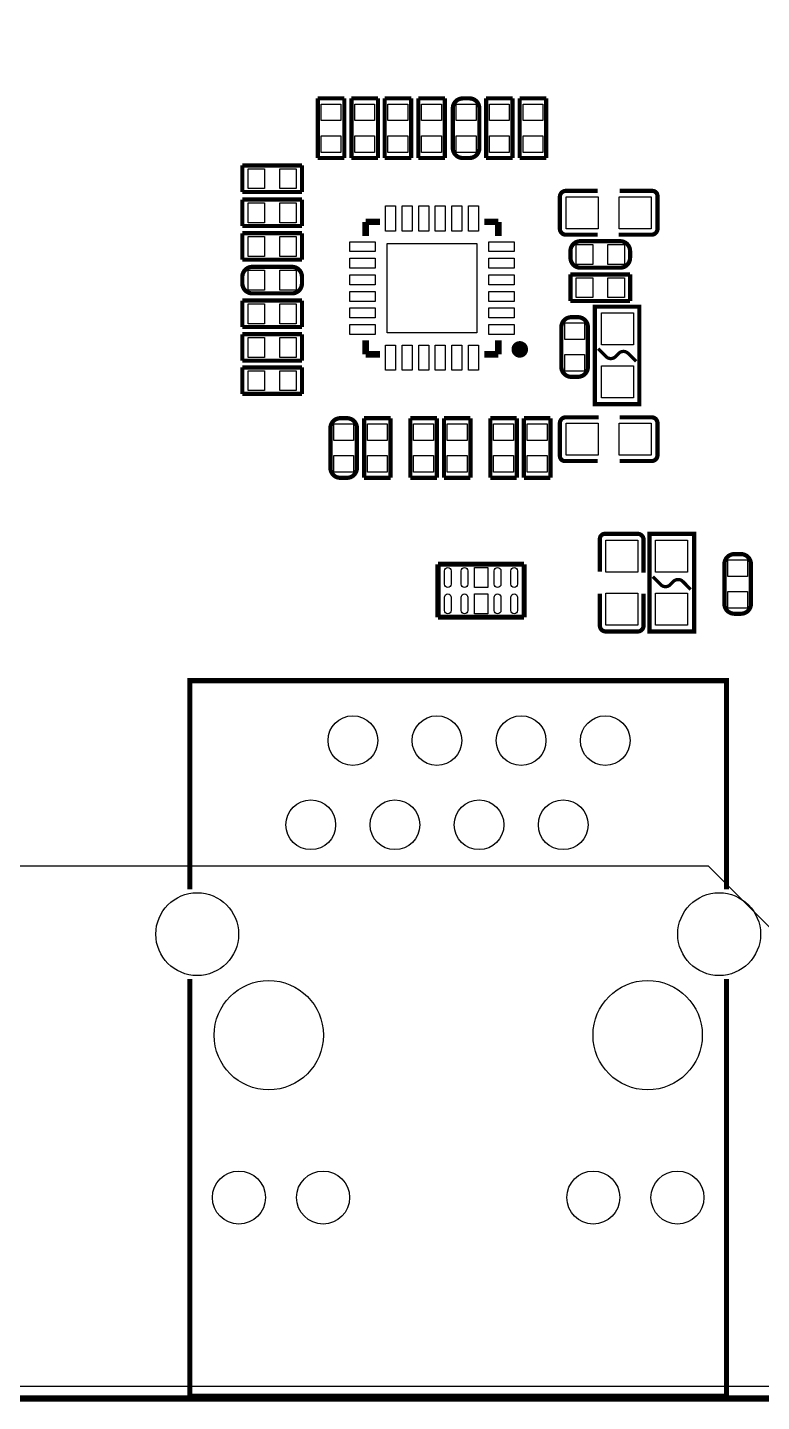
# Model space of a CAD drawing. Extents: x -114 to 119, y -60 to 69.
# Drawn here: x -15.34 to 6.82, y -50.08 to -8.61 of the extents above; entities that cross this region are included whole.
import ezdxf

# ---------------------------------------------------------------- set-up
doc = ezdxf.new("R2010")
doc.units = 0
doc.header["$MEASUREMENT"] = 0
doc.layers.add('ETCH_BOTTOM', color=253, linetype='CONTINUOUS')

msp = doc.modelspace()

# ---------------------------------------------------------------- linework, layer by layer
at = {"layer": 'ETCH_BOTTOM'}
for points in [[(-89.999998, 47.079103, 0.1524, 0.1524, 0), (-89.999998, -47.9679, 0.1524, 0.1524, 0.414214), (-87.967998, -49.9999, 0.1524, 0.1524, 0), (87.967998, -49.9999, 0.1524, 0.1524, 0.414214), (89.999998, -47.9679, 0.1524, 0.1524, 0), (89.999998, 47.968103, 0.1524, 0.1524, 0.414214), (87.967998, 50.000103, 0.1524, 0.1524, 0), (-87.967998, 50.000103, 0.1524, 0.1524, 0.414214), (-89.999998, 47.968103, 0.1524, 0.1524, 0), (-89.999998, 47.079103, 0.1524, 0.1524, 0)], [(-6.579819, -12.545797, 0.127, 0.127, 0), (-6.579819, -10.746003, 0.127, 0.127, 0)], [(-6.579819, -10.746003, 0.127, 0.127, 0), (-5.779821, -10.746003, 0.127, 0.127, 0)], [(-5.779821, -10.746003, 0.127, 0.127, 0), (-5.779821, -12.545797, 0.127, 0.127, 0)], [(-5.563819, -12.545797, 0.127, 0.127, 0), (-5.563819, -10.746003, 0.127, 0.127, 0)], [(-5.563819, -10.746003, 0.127, 0.127, 0), (-4.763821, -10.746003, 0.127, 0.127, 0)], [(-4.763821, -10.746003, 0.127, 0.127, 0), (-4.763821, -12.545797, 0.127, 0.127, 0)], [(-4.560519, -12.545797, 0.127, 0.127, 0), (-4.560519, -10.746003, 0.127, 0.127, 0)], [(-4.560519, -10.746003, 0.127, 0.127, 0), (-3.760521, -10.746003, 0.127, 0.127, 0)], [(-3.760521, -10.746003, 0.127, 0.127, 0), (-3.760521, -12.545797, 0.127, 0.127, 0)], [(-3.544519, -12.545797, 0.127, 0.127, 0), (-3.544519, -10.746003, 0.127, 0.127, 0)], [(-3.544519, -10.746003, 0.127, 0.127, 0), (-2.744521, -10.746003, 0.127, 0.127, 0)], [(-2.744521, -10.746003, 0.127, 0.127, 0), (-2.744521, -12.545797, 0.127, 0.127, 0)], [(-2.20312, -10.746003, 0.127, 0.127, 0), (-2.00312, -10.746003, 0.127, 0.127, -0.414215), (-1.703121, -11.046003, 0.127, 0.127, 0), (-1.703121, -12.245797, 0.127, 0.127, -0.414215), (-2.00312, -12.545797, 0.127, 0.127, 0), (-2.20312, -12.545797, 0.127, 0.127, -0.414215), (-2.503119, -12.245797, 0.127, 0.127, 0), (-2.503119, -11.046003, 0.127, 0.127, -0.414215), (-2.20312, -10.746003, 0.127, 0.127, 0)], [(-1.499819, -12.545797, 0.127, 0.127, 0), (-1.499819, -10.746003, 0.127, 0.127, 0)], [(-1.499819, -10.746003, 0.127, 0.127, 0), (-0.699821, -10.746003, 0.127, 0.127, 0)], [(-0.699821, -10.746003, 0.127, 0.127, 0), (-0.699821, -12.545797, 0.127, 0.127, 0)], [(-0.483819, -12.545797, 0.127, 0.127, 0), (-0.483819, -10.746003, 0.127, 0.127, 0)], [(-0.483819, -10.746003, 0.127, 0.127, 0), (0.316179, -10.746003, 0.127, 0.127, 0)], [(0.316179, -10.746003, 0.127, 0.127, 0), (0.316179, -12.545797, 0.127, 0.127, 0)], [(-8.857717, -12.769901, 0.127, 0.127, 0), (-7.057923, -12.769901, 0.127, 0.127, 0)], [(-8.857717, -13.569899, 0.127, 0.127, 0), (-8.857717, -12.769901, 0.127, 0.127, 0)], [(-7.057923, -12.769901, 0.127, 0.127, 0), (-7.057923, -13.569899, 0.127, 0.127, 0)], [(-5.779821, -12.545797, 0.127, 0.127, 0), (-6.579819, -12.545797, 0.127, 0.127, 0)], [(-4.763821, -12.545797, 0.127, 0.127, 0), (-5.563819, -12.545797, 0.127, 0.127, 0)], [(-3.760521, -12.545797, 0.127, 0.127, 0), (-4.560519, -12.545797, 0.127, 0.127, 0)], [(-2.744521, -12.545797, 0.127, 0.127, 0), (-3.544519, -12.545797, 0.127, 0.127, 0)], [(-0.699821, -12.545797, 0.127, 0.127, 0), (-1.499819, -12.545797, 0.127, 0.127, 0)], [(0.316179, -12.545797, 0.127, 0.127, 0), (-0.483819, -12.545797, 0.127, 0.127, 0)], [(-7.057923, -13.569899, 0.127, 0.127, 0), (-8.857717, -13.569899, 0.127, 0.127, 0)], [(1.87198, -13.5382, 0.127, 0.127, 0), (0.90678, -13.5382, 0.127, 0.127, 0.414214), (0.72898, -13.716, 0.127, 0.127, 0), (0.72898, -14.6812, 0.127, 0.127, 0.414214), (0.90678, -14.859, 0.127, 0.127, 0), (1.87198, -14.859, 0.127, 0.127, 0)], [(2.50698, -14.859, 0.127, 0.127, 0), (3.49758, -14.859, 0.127, 0.127, 0.414214), (3.67538, -14.6812, 0.127, 0.127, 0), (3.67538, -13.6906, 0.127, 0.127, 0.414214), (3.52298, -13.5382, 0.127, 0.127, 0), (2.53238, -13.5382, 0.127, 0.127, 0)], [(-8.857717, -13.798601, 0.127, 0.127, 0), (-7.057923, -13.798601, 0.127, 0.127, 0)], [(-8.857717, -14.598599, 0.127, 0.127, 0), (-8.857717, -13.798601, 0.127, 0.127, 0)], [(-7.057923, -13.798601, 0.127, 0.127, 0), (-7.057923, -14.598599, 0.127, 0.127, 0)], [(-5.131816, -14.471904, 0.199898, 0.199898, 0), (-4.706874, -14.471904, 0.199898, 0.199898, 0)], [(-5.131816, -14.896846, 0.199898, 0.199898, 0), (-5.131816, -14.471904, 0.199898, 0.199898, 0)], [(-1.556766, -14.471904, 0.199898, 0.199898, 0), (-1.131824, -14.471904, 0.199898, 0.199898, 0)], [(-1.131824, -14.471904, 0.199898, 0.199898, 0), (-1.131824, -14.896846, 0.199898, 0.199898, 0)], [(-7.057923, -14.598599, 0.127, 0.127, 0), (-8.857717, -14.598599, 0.127, 0.127, 0)], [(-8.857717, -14.814601, 0.127, 0.127, 0), (-7.057923, -14.814601, 0.127, 0.127, 0)], [(-8.857717, -15.614599, 0.127, 0.127, 0), (-8.857717, -14.814601, 0.127, 0.127, 0)], [(-7.057923, -14.814601, 0.127, 0.127, 0), (-7.057923, -15.614599, 0.127, 0.127, 0)], [(2.848077, -15.3559, 0.127, 0.127, 0), (2.848077, -15.5559, 0.127, 0.127, -0.414215), (2.548077, -15.855899, 0.127, 0.127, 0), (1.348283, -15.855899, 0.127, 0.127, -0.414215), (1.048283, -15.5559, 0.127, 0.127, 0), (1.048283, -15.3559, 0.127, 0.127, -0.414215), (1.348283, -15.055901, 0.127, 0.127, 0), (2.548077, -15.055901, 0.127, 0.127, -0.414215), (2.848077, -15.3559, 0.127, 0.127, 0)], [(-7.057923, -15.614599, 0.127, 0.127, 0), (-8.857717, -15.614599, 0.127, 0.127, 0)], [(-7.057923, -16.1306, 0.127, 0.127, 0), (-7.057923, -16.3306, 0.127, 0.127, -0.414215), (-7.357923, -16.630599, 0.127, 0.127, 0), (-8.557717, -16.630599, 0.127, 0.127, -0.414215), (-8.857717, -16.3306, 0.127, 0.127, 0), (-8.857717, -16.1306, 0.127, 0.127, -0.414215), (-8.557717, -15.830601, 0.127, 0.127, 0), (-7.357923, -15.830601, 0.127, 0.127, -0.414215), (-7.057923, -16.1306, 0.127, 0.127, 0)], [(1.048283, -16.059201, 0.127, 0.127, 0), (2.848077, -16.059201, 0.127, 0.127, 0)], [(1.048283, -16.859199, 0.127, 0.127, 0), (1.048283, -16.059201, 0.127, 0.127, 0)], [(2.848077, -16.059201, 0.127, 0.127, 0), (2.848077, -16.859199, 0.127, 0.127, 0)], [(-8.857717, -16.846601, 0.127, 0.127, 0), (-7.057923, -16.846601, 0.127, 0.127, 0)], [(-8.857717, -17.646599, 0.127, 0.127, 0), (-8.857717, -16.846601, 0.127, 0.127, 0)], [(-7.057923, -16.846601, 0.127, 0.127, 0), (-7.057923, -17.646599, 0.127, 0.127, 0)], [(2.848077, -16.859199, 0.127, 0.127, 0), (1.048283, -16.859199, 0.127, 0.127, 0)], [(1.78308, -17.0307, 0.127, 0.127, 0), (3.12928, -17.0307, 0.127, 0.127, 0), (3.12928, -19.9771, 0.127, 0.127, 0), (1.78308, -19.9771, 0.127, 0.127, 0), (1.78308, -17.0307, 0.127, 0.127, 0)], [(1.27348, -19.149797, 0.127, 0.127, 0), (1.07348, -19.149797, 0.127, 0.127, -0.414215), (0.773481, -18.849797, 0.127, 0.127, 0), (0.773481, -17.650003, 0.127, 0.127, -0.414215), (1.07348, -17.350003, 0.127, 0.127, 0), (1.27348, -17.350003, 0.127, 0.127, -0.414215), (1.573479, -17.650003, 0.127, 0.127, 0), (1.573479, -18.849797, 0.127, 0.127, -0.414215), (1.27348, -19.149797, 0.127, 0.127, 0)], [(-7.057923, -17.646599, 0.127, 0.127, 0), (-8.857717, -17.646599, 0.127, 0.127, 0)], [(-8.857717, -17.862601, 0.127, 0.127, 0), (-7.057923, -17.862601, 0.127, 0.127, 0)], [(-8.857717, -18.662599, 0.127, 0.127, 0), (-8.857717, -17.862601, 0.127, 0.127, 0)], [(-7.057923, -17.862601, 0.127, 0.127, 0), (-7.057923, -18.662599, 0.127, 0.127, 0)], [(-5.131816, -18.046954, 0.199898, 0.199898, 0), (-5.131816, -18.471896, 0.199898, 0.199898, 0)], [(-1.131824, -18.046954, 0.199898, 0.199898, 0), (-1.131824, -18.471896, 0.199898, 0.199898, 0)], [(-0.35687, -18.321782, 0.249936, 0.249936, 1), (-0.606806, -18.321782, 0.249936, 0.249936, 1), (-0.35687, -18.321782, 0.249936, 0.249936, 0)], [(-7.057923, -18.662599, 0.127, 0.127, 0), (-8.857717, -18.662599, 0.127, 0.127, 0)], [(-5.131816, -18.471896, 0.199898, 0.199898, 0), (-4.706874, -18.471896, 0.199898, 0.199898, 0)], [(-1.131824, -18.471896, 0.199898, 0.199898, 0), (-1.556766, -18.471896, 0.199898, 0.199898, 0)], [(1.88468, -18.3007, 0.1, 0.1, 0), (2.124278, -18.540298, 0.1, 0.1, 0.414133), (2.407082, -18.540298, 0.1, 0.1, 0), (2.505278, -18.442102, 0.1, 0.1, -0.414133), (2.788082, -18.442102, 0.1, 0.1, 0), (3.02768, -18.6817, 0.1, 0.1, 0)], [(-8.857717, -18.865901, 0.127, 0.127, 0), (-7.057923, -18.865901, 0.127, 0.127, 0)], [(-8.857717, -19.665899, 0.127, 0.127, 0), (-8.857717, -18.865901, 0.127, 0.127, 0)], [(-7.057923, -18.865901, 0.127, 0.127, 0), (-7.057923, -19.665899, 0.127, 0.127, 0)], [(-7.057923, -19.665899, 0.127, 0.127, 0), (-8.857717, -19.665899, 0.127, 0.127, 0)], [(1.89738, -20.3708, 0.127, 0.127, 0), (0.90678, -20.3708, 0.127, 0.127, 0.414214), (0.72898, -20.5486, 0.127, 0.127, 0), (0.72898, -21.5392, 0.127, 0.127, 0.414214), (0.88138, -21.6916, 0.127, 0.127, 0), (1.87198, -21.6916, 0.127, 0.127, 0)], [(2.53238, -21.6916, 0.127, 0.127, 0), (3.49758, -21.6916, 0.127, 0.127, 0.414214), (3.67538, -21.5138, 0.127, 0.127, 0), (3.67538, -20.5486, 0.127, 0.127, 0.414214), (3.49758, -20.3708, 0.127, 0.127, 0), (2.53238, -20.3708, 0.127, 0.127, 0)], [(-5.69882, -22.197797, 0.127, 0.127, 0), (-5.89882, -22.197797, 0.127, 0.127, -0.414215), (-6.198819, -21.897797, 0.127, 0.127, 0), (-6.198819, -20.698003, 0.127, 0.127, -0.414215), (-5.89882, -20.398003, 0.127, 0.127, 0), (-5.69882, -20.398003, 0.127, 0.127, -0.414215), (-5.398821, -20.698003, 0.127, 0.127, 0), (-5.398821, -21.897797, 0.127, 0.127, -0.414215), (-5.69882, -22.197797, 0.127, 0.127, 0)], [(-5.182819, -20.398003, 0.127, 0.127, 0), (-4.382821, -20.398003, 0.127, 0.127, 0)], [(-5.182819, -22.197797, 0.127, 0.127, 0), (-5.182819, -20.398003, 0.127, 0.127, 0)], [(-4.382821, -20.398003, 0.127, 0.127, 0), (-4.382821, -22.197797, 0.127, 0.127, 0)], [(-3.785819, -20.398003, 0.127, 0.127, 0), (-2.985821, -20.398003, 0.127, 0.127, 0)], [(-3.785819, -22.197797, 0.127, 0.127, 0), (-3.785819, -20.398003, 0.127, 0.127, 0)], [(-2.985821, -20.398003, 0.127, 0.127, 0), (-2.985821, -22.197797, 0.127, 0.127, 0)], [(-2.769819, -20.398003, 0.127, 0.127, 0), (-1.969821, -20.398003, 0.127, 0.127, 0)], [(-2.769819, -22.197797, 0.127, 0.127, 0), (-2.769819, -20.398003, 0.127, 0.127, 0)], [(-1.969821, -20.398003, 0.127, 0.127, 0), (-1.969821, -22.197797, 0.127, 0.127, 0)], [(-1.372819, -20.398003, 0.127, 0.127, 0), (-0.572821, -20.398003, 0.127, 0.127, 0)], [(-1.372819, -22.197797, 0.127, 0.127, 0), (-1.372819, -20.398003, 0.127, 0.127, 0)], [(-0.572821, -20.398003, 0.127, 0.127, 0), (-0.572821, -22.197797, 0.127, 0.127, 0)], [(-0.356819, -20.398003, 0.127, 0.127, 0), (0.443179, -20.398003, 0.127, 0.127, 0)], [(-0.356819, -22.197797, 0.127, 0.127, 0), (-0.356819, -20.398003, 0.127, 0.127, 0)], [(0.443179, -20.398003, 0.127, 0.127, 0), (0.443179, -22.197797, 0.127, 0.127, 0)], [(-4.382821, -22.197797, 0.127, 0.127, 0), (-5.182819, -22.197797, 0.127, 0.127, 0)], [(-2.985821, -22.197797, 0.127, 0.127, 0), (-3.785819, -22.197797, 0.127, 0.127, 0)], [(-1.969821, -22.197797, 0.127, 0.127, 0), (-2.769819, -22.197797, 0.127, 0.127, 0)], [(-0.572821, -22.197797, 0.127, 0.127, 0), (-1.372819, -22.197797, 0.127, 0.127, 0)], [(0.443179, -22.197797, 0.127, 0.127, 0), (-0.356819, -22.197797, 0.127, 0.127, 0)], [(3.25628, -25.0571, 0.127, 0.127, 0), (3.25628, -24.0665, 0.127, 0.127, 0.414214), (3.07848, -23.8887, 0.127, 0.127, 0), (2.08788, -23.8887, 0.127, 0.127, 0.414214), (1.93548, -24.0411, 0.127, 0.127, 0), (1.93548, -25.0317, 0.127, 0.127, 0)], [(4.78028, -26.8351, 0.127, 0.127, 0), (3.43408, -26.8351, 0.127, 0.127, 0), (3.43408, -23.8887, 0.127, 0.127, 0), (4.78028, -23.8887, 0.127, 0.127, 0), (4.78028, -26.8351, 0.127, 0.127, 0)], [(5.996, -24.500103, 0.127, 0.127, 0), (6.196, -24.500103, 0.127, 0.127, -0.414215), (6.495999, -24.800103, 0.127, 0.127, 0), (6.495999, -25.999897, 0.127, 0.127, -0.414215), (6.196, -26.299897, 0.127, 0.127, 0), (5.996, -26.299897, 0.127, 0.127, -0.414215), (5.696001, -25.999897, 0.127, 0.127, 0), (5.696001, -24.800103, 0.127, 0.127, -0.414215), (5.996, -24.500103, 0.127, 0.127, 0)], [(-2.950997, -24.804014, 0.1524, 0.1524, 0), (-2.950997, -26.404011, 0.1524, 0.1524, 0)], [(-0.351003, -24.804014, 0.1524, 0.1524, 0), (-2.950997, -24.804014, 0.1524, 0.1524, 0)], [(-0.351003, -24.804014, 0.1524, 0.1524, 0), (-0.351003, -26.404011, 0.1524, 0.1524, 0)], [(4.67868, -25.5651, 0.1, 0.1, 0), (4.439082, -25.325502, 0.1, 0.1, 0.414133), (4.156278, -25.325502, 0.1, 0.1, 0), (4.058082, -25.423698, 0.1, 0.1, -0.414133), (3.775278, -25.423698, 0.1, 0.1, 0), (3.53568, -25.1841, 0.1, 0.1, 0)], [(1.93548, -25.6921, 0.127, 0.127, 0), (1.93548, -26.6573, 0.127, 0.127, 0.414214), (2.11328, -26.8351, 0.127, 0.127, 0), (3.07848, -26.8351, 0.127, 0.127, 0.414214), (3.25628, -26.6573, 0.127, 0.127, 0), (3.25628, -25.6921, 0.127, 0.127, 0)], [(-0.351003, -26.404011, 0.1524, 0.1524, 0), (-2.950997, -26.404011, 0.1524, 0.1524, 0)], [(5.758688, -34.620175, 0.1524, 0.1524, 0), (5.758688, -28.320213, 0.1524, 0.1524, 0), (-10.441432, -28.320213, 0.1524, 0.1524, 0), (-10.441432, -34.620175, 0.1524, 0.1524, 0)], [(5.758688, -37.320195, 0.1524, 0.1524, 0), (5.758688, -49.920119, 0.1524, 0.1524, 0), (-10.441432, -49.920119, 0.1524, 0.1524, 0), (-10.441432, -37.320195, 0.1524, 0.1524, 0)]]:
    msp.add_lwpolyline(points, format="xyseb", dxfattribs=at)
for points in [[(-87.967998, -49.6189, -0.414214), (-89.618998, -47.9679), (-89.618998, 47.968103, -0.414214), (-87.967998, 49.619103), (87.967998, 49.619103, -0.414214), (89.618998, 47.968103), (89.618998, -47.9679, -0.414214), (87.967998, -49.6189)], [(-2.550998, -25.004014), (-2.550998, -25.404013, -1), (-2.750998, -25.404013), (-2.750998, -25.004014, -1)], [(-2.050999, -25.004014), (-2.050999, -25.404013, -1), (-2.250999, -25.404013), (-2.250999, -25.004014, -1)], [(-1.051001, -25.004014), (-1.051001, -25.404013, -1), (-1.251001, -25.404013), (-1.251001, -25.004014, -1)], [(-0.551002, -25.004014), (-0.551002, -25.404013, -1), (-0.751002, -25.404013), (-0.751002, -25.004014, -1)], [(-2.550998, -25.804012), (-2.550998, -26.204012, -1), (-2.750998, -26.204012), (-2.750998, -25.804012, -1)], [(-2.050999, -25.804012), (-2.050999, -26.204012, -1), (-2.250999, -26.204012), (-2.250999, -25.804012, -1)], [(-1.051001, -25.804012), (-1.051001, -26.204012, -1), (-1.251001, -26.204012), (-1.251001, -25.804012, -1)], [(-0.551002, -25.804012), (-0.551002, -26.204012, -1), (-0.751002, -26.204012), (-0.751002, -25.804012, -1)]]:
    msp.add_lwpolyline(points, format="xyb", close=True, dxfattribs=at)
for points in [[(-6.479769, -10.917161), (-5.879871, -10.917161), (-5.879871, -11.417262), (-6.479769, -11.417262)], [(-5.463769, -10.917161), (-4.863871, -10.917161), (-4.863871, -11.417262), (-5.463769, -11.417262)], [(-4.460469, -10.917161), (-3.860571, -10.917161), (-3.860571, -11.417262), (-4.460469, -11.417262)], [(-3.444469, -10.917161), (-2.844571, -10.917161), (-2.844571, -11.417262), (-3.444469, -11.417262)], [(-1.803171, -11.417262), (-2.403069, -11.417262), (-2.403069, -10.917161), (-1.803171, -10.917161)], [(-1.399769, -10.917161), (-0.799871, -10.917161), (-0.799871, -11.417262), (-1.399769, -11.417262)], [(-0.383769, -10.917161), (0.216129, -10.917161), (0.216129, -11.417262), (-0.383769, -11.417262)], [(-6.479769, -11.874538), (-5.879871, -11.874538), (-5.879871, -12.374639), (-6.479769, -12.374639)], [(-5.463769, -11.874538), (-4.863871, -11.874538), (-4.863871, -12.374639), (-5.463769, -12.374639)], [(-4.460469, -11.874538), (-3.860571, -11.874538), (-3.860571, -12.374639), (-4.460469, -12.374639)], [(-3.444469, -11.874538), (-2.844571, -11.874538), (-2.844571, -12.374639), (-3.444469, -12.374639)], [(-1.803171, -12.374639), (-2.403069, -12.374639), (-2.403069, -11.874538), (-1.803171, -11.874538)], [(-1.399769, -11.874538), (-0.799871, -11.874538), (-0.799871, -12.374639), (-1.399769, -12.374639)], [(-0.383769, -11.874538), (0.216129, -11.874538), (0.216129, -12.374639), (-0.383769, -12.374639)], [(-8.686571, -13.469849), (-8.686571, -12.869951), (-8.186471, -12.869951), (-8.186471, -13.469849)], [(-7.729195, -13.469849), (-7.729195, -12.869951), (-7.229094, -12.869951), (-7.229094, -13.469849)], [(-8.686571, -14.498549), (-8.686571, -13.898651), (-8.186471, -13.898651), (-8.186471, -14.498549)], [(-7.729195, -14.498549), (-7.729195, -13.898651), (-7.229094, -13.898651), (-7.229094, -14.498549)], [(-4.231754, -13.991831), (-4.231754, -14.751825), (-4.531754, -14.751825), (-4.531754, -13.991831)], [(-3.731882, -13.991831), (-3.731882, -14.751825), (-4.031882, -14.751825), (-4.031882, -13.991831)], [(-3.231756, -13.991831), (-3.231756, -14.751825), (-3.531756, -14.751825), (-3.531756, -13.991831)], [(-2.731884, -13.991831), (-2.731884, -14.751825), (-3.031884, -14.751825), (-3.031884, -13.991831)], [(-2.231758, -13.991831), (-2.231758, -14.751825), (-2.531758, -14.751825), (-2.531758, -13.991831)], [(-1.731886, -13.991831), (-1.731886, -14.751825), (-2.031886, -14.751825), (-2.031886, -13.991831)], [(0.91948, -14.6812), (0.91948, -13.716), (1.88468, -13.716), (1.88468, -14.6812)], [(2.51968, -14.6812), (2.51968, -13.716), (3.48488, -13.716), (3.48488, -14.6812)], [(-8.686571, -15.514549), (-8.686571, -14.914651), (-8.186471, -14.914651), (-8.186471, -15.514549)], [(-7.729195, -15.514549), (-7.729195, -14.914651), (-7.229094, -14.914651), (-7.229094, -15.514549)], [(-5.611889, -15.071966), (-4.851895, -15.071966), (-4.851895, -15.371966), (-5.611889, -15.371966)], [(-1.781823, -15.121903), (-1.781823, -17.821897), (-4.481817, -17.821897), (-4.481817, -15.121903)], [(-0.651751, -15.371966), (-1.411745, -15.371966), (-1.411745, -15.071966), (-0.651751, -15.071966)], [(1.219429, -15.755849), (1.219429, -15.155951), (1.719529, -15.155951), (1.719529, -15.755849)], [(2.176805, -15.755849), (2.176805, -15.155951), (2.676906, -15.155951), (2.676906, -15.755849)], [(-5.611889, -15.571838), (-4.851895, -15.571838), (-4.851895, -15.871838), (-5.611889, -15.871838)], [(-0.651751, -15.871838), (-1.411745, -15.871838), (-1.411745, -15.571838), (-0.651751, -15.571838)], [(-8.686571, -16.530549), (-8.686571, -15.930651), (-8.186471, -15.930651), (-8.186471, -16.530549)], [(-7.729195, -16.530549), (-7.729195, -15.930651), (-7.229094, -15.930651), (-7.229094, -16.530549)], [(-5.611889, -16.071964), (-4.851895, -16.071964), (-4.851895, -16.371964), (-5.611889, -16.371964)], [(-0.651751, -16.371964), (-1.411745, -16.371964), (-1.411745, -16.071964), (-0.651751, -16.071964)], [(1.719542, -16.159251), (1.719542, -16.759149), (1.219441, -16.759149), (1.219441, -16.159251)], [(2.676919, -16.159251), (2.676919, -16.759149), (2.176818, -16.759149), (2.176818, -16.159251)], [(-5.611889, -16.571836), (-4.851895, -16.571836), (-4.851895, -16.871836), (-5.611889, -16.871836)], [(-0.651751, -16.871836), (-1.411745, -16.871836), (-1.411745, -16.571836), (-0.651751, -16.571836)], [(-8.686571, -17.546549), (-8.686571, -16.946651), (-8.186471, -16.946651), (-8.186471, -17.546549)], [(-7.729195, -17.546549), (-7.729195, -16.946651), (-7.229094, -16.946651), (-7.229094, -17.546549)], [(-5.611889, -17.071962), (-4.851895, -17.071962), (-4.851895, -17.371962), (-5.611889, -17.371962)], [(-0.651751, -17.371962), (-1.411745, -17.371962), (-1.411745, -17.071962), (-0.651751, -17.071962)], [(2.95148, -18.1864), (1.98628, -18.1864), (1.98628, -17.2212), (2.95148, -17.2212)], [(-5.611889, -17.571834), (-4.851895, -17.571834), (-4.851895, -17.871834), (-5.611889, -17.871834)], [(-0.651751, -17.871834), (-1.411745, -17.871834), (-1.411745, -17.571834), (-0.651751, -17.571834)], [(0.873531, -17.521161), (1.473429, -17.521161), (1.473429, -18.021262), (0.873531, -18.021262)], [(-8.686571, -18.562549), (-8.686571, -17.962651), (-8.186471, -17.962651), (-8.186471, -18.562549)], [(-7.729195, -18.562549), (-7.729195, -17.962651), (-7.229094, -17.962651), (-7.229094, -18.562549)], [(-4.231754, -18.191975), (-4.231754, -18.951969), (-4.531754, -18.951969), (-4.531754, -18.191975)], [(-3.731882, -18.191975), (-3.731882, -18.951969), (-4.031882, -18.951969), (-4.031882, -18.191975)], [(-3.231756, -18.191975), (-3.231756, -18.951969), (-3.531756, -18.951969), (-3.531756, -18.191975)], [(-2.731884, -18.191975), (-2.731884, -18.951969), (-3.031884, -18.951969), (-3.031884, -18.191975)], [(-2.231758, -18.191975), (-2.231758, -18.951969), (-2.531758, -18.951969), (-2.531758, -18.191975)], [(-1.731886, -18.191975), (-1.731886, -18.951969), (-2.031886, -18.951969), (-2.031886, -18.191975)], [(0.873531, -18.478538), (1.473429, -18.478538), (1.473429, -18.978639), (0.873531, -18.978639)], [(-8.686571, -19.565849), (-8.686571, -18.965951), (-8.186471, -18.965951), (-8.186471, -19.565849)], [(-7.729195, -19.565849), (-7.729195, -18.965951), (-7.229094, -18.965951), (-7.229094, -19.565849)], [(2.95148, -19.7866), (1.98628, -19.7866), (1.98628, -18.8214), (2.95148, -18.8214)], [(-6.098769, -20.569161), (-5.498871, -20.569161), (-5.498871, -21.069262), (-6.098769, -21.069262)], [(-4.482871, -21.069262), (-5.082769, -21.069262), (-5.082769, -20.569161), (-4.482871, -20.569161)], [(-3.085871, -21.069262), (-3.685769, -21.069262), (-3.685769, -20.569161), (-3.085871, -20.569161)], [(-2.069871, -21.069262), (-2.669769, -21.069262), (-2.669769, -20.569161), (-2.069871, -20.569161)], [(-0.672871, -21.069262), (-1.272769, -21.069262), (-1.272769, -20.569161), (-0.672871, -20.569161)], [(0.343129, -21.069262), (-0.256769, -21.069262), (-0.256769, -20.569161), (0.343129, -20.569161)], [(1.88468, -20.5486), (1.88468, -21.5138), (0.91948, -21.5138), (0.91948, -20.5486)], [(3.48488, -20.5486), (3.48488, -21.5138), (2.51968, -21.5138), (2.51968, -20.5486)], [(-6.098769, -21.526538), (-5.498871, -21.526538), (-5.498871, -22.026639), (-6.098769, -22.026639)], [(-4.482871, -22.026639), (-5.082769, -22.026639), (-5.082769, -21.526538), (-4.482871, -21.526538)], [(-3.085871, -22.026639), (-3.685769, -22.026639), (-3.685769, -21.526538), (-3.085871, -21.526538)], [(-2.069871, -22.026639), (-2.669769, -22.026639), (-2.669769, -21.526538), (-2.069871, -21.526538)], [(-0.672871, -22.026639), (-1.272769, -22.026639), (-1.272769, -21.526538), (-0.672871, -21.526538)], [(0.343129, -22.026639), (-0.256769, -22.026639), (-0.256769, -21.526538), (0.343129, -21.526538)], [(3.07848, -25.0444), (2.11328, -25.0444), (2.11328, -24.0792), (3.07848, -24.0792)], [(3.61188, -24.0792), (4.57708, -24.0792), (4.57708, -25.0444), (3.61188, -25.0444)], [(6.395949, -25.171362), (5.796051, -25.171362), (5.796051, -24.671261), (6.395949, -24.671261)], [(-1.851, -25.504013), (-1.851, -24.904014), (-1.451, -24.904014), (-1.451, -25.504013)], [(-1.851, -26.304011), (-1.851, -25.704013), (-1.451, -25.704013), (-1.451, -26.304011)], [(3.07848, -26.6446), (2.11328, -26.6446), (2.11328, -25.6794), (3.07848, -25.6794)], [(3.61188, -25.6794), (4.57708, -25.6794), (4.57708, -26.6446), (3.61188, -26.6446)], [(6.395949, -26.128739), (5.796051, -26.128739), (5.796051, -25.628638), (6.395949, -25.628638)], [(-32.639, -49.911), (-32.639, -33.909), (5.207, -33.909), (8.763, -37.465), (13.462, -37.465), (14.097, -38.1), (14.097, -40.132), (14.605, -40.64), (24.892, -40.64), (25.527, -40.005), (25.527, -37.719), (26.035, -37.211), (28.194, -37.211), (29.337, -38.354), (29.337, -49.657), (29.083, -49.911)]]:
    msp.add_lwpolyline(points, close=True, dxfattribs=at)
for centre, radius in [((-5.521452, -30.130217), 0.750062), ((-2.981452, -30.130217), 0.750062), ((-0.441452, -30.130217), 0.750062), ((2.098548, -30.130217), 0.750062), ((-6.791452, -32.670217), 0.750062), ((-4.251452, -32.670217), 0.750062), ((-1.711452, -32.670217), 0.750062), ((0.828548, -32.670217), 0.750062), ((-10.220452, -35.969677), 1.250061), ((5.537708, -35.969677), 1.250061), ((-8.061452, -39.020217), 1.649984), ((3.378708, -39.020217), 1.649984), ((-8.960612, -43.919877), 0.799973), ((-6.420612, -43.919877), 0.799973), ((1.737868, -43.919877), 0.799973), ((4.277868, -43.919877), 0.799973)]:
    msp.add_circle(centre, radius, dxfattribs=at)

doc.saveas('drawing.dxf')
